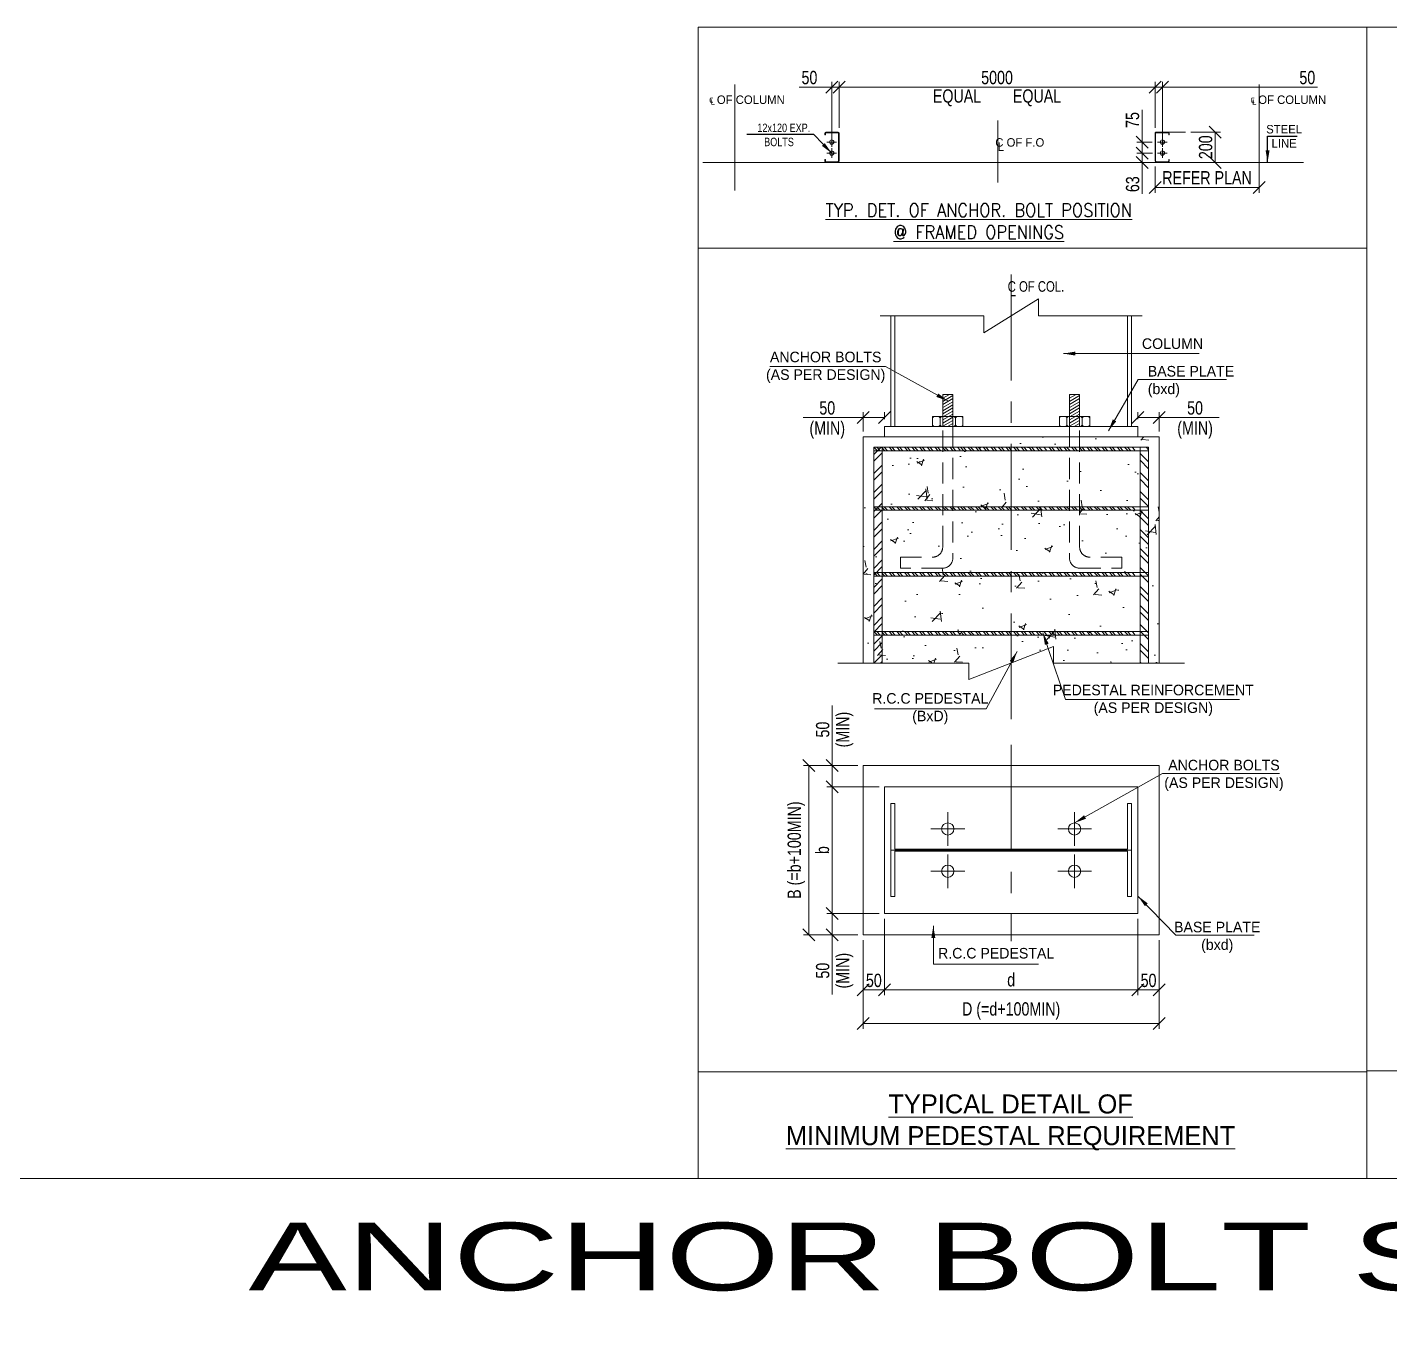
# Model space of a CAD drawing. Header units: feet. Extents: x -874657 to -867941, y -373275 to -356294.
# Drawn here: x -870119 to -869476, y -360282 to -359669 of the extents above; entities that cross this region are included whole.
import ezdxf
from ezdxf.enums import TextEntityAlignment as Align

# ---------------------------------------------------------------- set-up
doc = ezdxf.new("R2010")
doc.units = ezdxf.units.FT
doc.header["$LTSCALE"] = 1350
doc.header["$MEASUREMENT"] = 0
for name, pattern in [('CEN', [3.5, 2.5, -0.5, 0, -0.5]), ('CENTER', [2, 1.25, -0.25, 0.25, -0.25]), ('HIDDEN', [0.375, 0.25, -0.125])]:
    doc.linetypes.add(name, pattern=pattern)
doc.layers.get('0').update_dxf_attribs({"lineweight": 0})
doc.layers.get('Defpoints').update_dxf_attribs({"lineweight": 0})
for name, color, linetype, lineweight in [('5', 3, 'Continuous', 25), ('cen', 1, 'CENTER', 0), ('DIM', 2, 'Continuous', 0), ('hatch', 8, 'Continuous', 0), ('Layer2', 1, 'CEN', 0), ('OBJ', 3, 'Continuous', 0), ('Outline', 8, 'Continuous', 0), ('TXT', 3, 'Continuous', 0)]:
    doc.layers.add(name, color=color, linetype=linetype, lineweight=lineweight)
doc.styles.add('ROMANC', font='ROMANC.shx', dxfattribs={"width": 0.9})
doc.styles.add('RomanD', font='CENTAUR.TTF')
doc.styles.add('RomanS', font='')
doc.styles.add('RomanS.8', font='CENTAUR.TTF', dxfattribs={"width": 0.8})
doc.styles.get('RomanS').set_extended_font_data('AR CENA')
doc.dimstyles.new('Dim', dxfattribs={"dimscale": 85, "dimtxt": 2.5, "dimasz": 2.25, "dimexe": 1, "dimexo": 1, "dimgap": 0.5, "dimtad": 1, "dimdec": 0, "dimlfac": 0.05, "dimdsep": 46, "dimtxsty": 'RomanS.8', "dimblk": 'OBLIQUE', "dimcen": 2.5, "dimclrd": 253, "dimclre": 253, "dimclrt": 4, "dimadec": 0, "dimazin": 0, "dimtfac": 1, "dimtdec": 0, "dimtmove": 0, "dimatfit": 3, "dimfxl": 1, "dimtolj": 1, "dimlwd": -1, "dimlwe": -1, "dimarcsym": 0})

# ---------------------------------------------------------------- blocks, each defined once
blk = doc.blocks.new('_Oblique')
at = {"color": 0, "linetype": 'ByBlock', "lineweight": -2}
blk.add_line((-0.5, -0.5), (0.5, 0.5), dxfattribs=at)
blk = doc.blocks.new('*D48')
at = {"layer": 'Defpoints', "color": 0, "transparency": 16777216}
for p in [(166949, 40125), (167286, 40014), (166949, 39819)]:
    blk.add_point(p, dxfattribs=at)
at = {"layer": 'OBJ', "color": 253, "linetype": 'Continuous', "transparency": 16777216}
for p, q in [((166949, 39904), (166949, 40210)), ((167286, 40099), (167286, 40210)), ((166949, 40125), (165993, 40125)), ((167286, 40125), (166949, 40125))]:
    blk.add_line(p, q, dxfattribs=at)
at = {"layer": 'OBJ', "color": 253, "transparency": 16777216, "xscale": 191.25, "yscale": 191.25, "zscale": 191.25, "rotation": 180}
blk.add_blockref('_Oblique', (166949, 40125), dxfattribs=at)
at = {"layer": 'OBJ', "color": 253, "transparency": 16777216, "xscale": 191.25, "yscale": 191.25, "zscale": 191.25}
blk.add_blockref('_Oblique', (167286, 40125), dxfattribs=at)
at = {"layer": 'OBJ', "color": 4, "lineweight": 0, "transparency": 16777216, "char_height": 212.5, "attachment_point": 5, "style": 'RomanS.8'}
for s, insert in [('\\A1;50', (166375, 40276)), ('\\A1;(MIN)', (166375, 39925))]:
    blk.add_mtext(s, dxfattribs=dict(at, insert=insert))
blk = doc.blocks.new('*D49')
at = {"layer": 'Defpoints', "color": 0, "transparency": 16777216}
for p in [(171330, 40014), (171667, 40125), (171667, 39819)]:
    blk.add_point(p, dxfattribs=at)
at = {"layer": 'OBJ', "color": 253, "linetype": 'Continuous', "transparency": 16777216}
for p, q in [((171330, 40099), (171330, 40210)), ((171667, 39904), (171667, 40210)), ((171330, 40125), (171667, 40125)), ((171667, 40125), (172623, 40125))]:
    blk.add_line(p, q, dxfattribs=at)
at = {"layer": 'OBJ', "color": 253, "transparency": 16777216, "xscale": 191.25, "yscale": 191.25, "zscale": 191.25, "rotation": 180}
blk.add_blockref('_Oblique', (171330, 40125), dxfattribs=at)
at = {"layer": 'OBJ', "color": 253, "transparency": 16777216, "xscale": 191.25, "yscale": 191.25, "zscale": 191.25}
blk.add_blockref('_Oblique', (171667, 40125), dxfattribs=at)
at = {"layer": 'OBJ', "color": 4, "lineweight": 0, "transparency": 16777216, "char_height": 212.5, "attachment_point": 5, "style": 'RomanS.8'}
for s, insert in [('\\A1;50', (172241, 40276)), ('\\A1;(MIN)', (172241, 39925))]:
    blk.add_mtext(s, dxfattribs=dict(at, insert=insert))
blk = doc.blocks.new('*D50')
at = {"layer": 'Defpoints', "color": 0, "transparency": 16777216}
for p in [(166453, 34238), (167286, 34238), (167286, 32216)]:
    blk.add_point(p, dxfattribs=at)
at = {"layer": 'OBJ', "color": 253, "linetype": 'Continuous', "transparency": 16777216}
for p, q in [((167201, 34238), (166368, 34238)), ((166453, 32216), (166453, 34238)), ((167201, 32216), (166368, 32216))]:
    blk.add_line(p, q, dxfattribs=at)
at = {"layer": 'OBJ', "color": 253, "transparency": 16777216, "xscale": 191.25, "yscale": 191.25, "zscale": 191.25}
for p, rotation in [((166453, 34238), 90), ((166453, 32216), 270)]:
    blk.add_blockref('_Oblique', p, dxfattribs=dict(at, rotation=rotation))
at = {"layer": 'OBJ', "color": 4, "lineweight": 0, "transparency": 16777216, "insert": (166299, 33227), "char_height": 212.5, "attachment_point": 5, "rotation": 90, "style": 'RomanS.8'}
blk.add_mtext('\\A1;b', dxfattribs=at)
blk = doc.blocks.new('*D51')
at = {"layer": 'Defpoints', "color": 0, "transparency": 16777216}
for p in [(166453, 34575), (166949, 34575), (167286, 34238)]:
    blk.add_point(p, dxfattribs=at)
at = {"layer": 'OBJ', "color": 253, "linetype": 'Continuous', "transparency": 16777216}
for p, q in [((166453, 34575), (166453, 35531)), ((166864, 34575), (166368, 34575)), ((166453, 34238), (166453, 34575)), ((167201, 34238), (166368, 34238))]:
    blk.add_line(p, q, dxfattribs=at)
at = {"layer": 'OBJ', "color": 253, "transparency": 16777216, "xscale": 191.25, "yscale": 191.25, "zscale": 191.25}
for p, rotation in [((166453, 34575), 90), ((166453, 34238), 270)]:
    blk.add_blockref('_Oblique', p, dxfattribs=dict(at, rotation=rotation))
at = {"layer": 'OBJ', "color": 4, "lineweight": 0, "transparency": 16777216, "char_height": 212.5, "attachment_point": 5, "rotation": 90, "style": 'RomanS.8'}
for s, insert in [('\\A1;50', (166303, 35149)), ('\\A1;(MIN)', (166653, 35149))]:
    blk.add_mtext(s, dxfattribs=dict(at, insert=insert))
blk = doc.blocks.new('*D52')
at = {"layer": 'Defpoints', "color": 0, "transparency": 16777216}
for p in [(167286, 32216), (166453, 31879), (166949, 31879)]:
    blk.add_point(p, dxfattribs=at)
at = {"layer": 'OBJ', "color": 253, "linetype": 'Continuous', "transparency": 16777216}
for p, q in [((167201, 32216), (166368, 32216)), ((166453, 32216), (166453, 31879)), ((166864, 31879), (166368, 31879)), ((166453, 31879), (166453, 30923))]:
    blk.add_line(p, q, dxfattribs=at)
at = {"layer": 'OBJ', "color": 253, "transparency": 16777216, "xscale": 191.25, "yscale": 191.25, "zscale": 191.25}
for p, rotation in [((166453, 32216), 90), ((166453, 31879), 270)]:
    blk.add_blockref('_Oblique', p, dxfattribs=dict(at, rotation=rotation))
at = {"layer": 'OBJ', "color": 4, "lineweight": 0, "transparency": 16777216, "char_height": 212.5, "attachment_point": 5, "rotation": 90, "style": 'RomanS.8'}
for s, insert in [('\\A1;(MIN)', (166653, 31305)), ('\\A1;50', (166303, 31305))]:
    blk.add_mtext(s, dxfattribs=dict(at, insert=insert))
blk = doc.blocks.new('*D53')
at = {"layer": 'Defpoints', "color": 0, "transparency": 16777216}
for p in [(167286, 32216), (166949, 31879), (166949, 30999)]:
    blk.add_point(p, dxfattribs=at)
at = {"layer": 'OBJ', "color": 253, "linetype": 'Continuous', "transparency": 16777216}
for p, q in [((167286, 32131), (167286, 30914)), ((166949, 31794), (166949, 30914)), ((167286, 30999), (166949, 30999))]:
    blk.add_line(p, q, dxfattribs=at)
at = {"layer": 'OBJ', "color": 253, "transparency": 16777216, "xscale": 191.25, "yscale": 191.25, "zscale": 191.25, "rotation": 180}
blk.add_blockref('_Oblique', (166949, 30999), dxfattribs=at)
at = {"layer": 'OBJ', "color": 253, "transparency": 16777216, "xscale": 191.25, "yscale": 191.25, "zscale": 191.25}
blk.add_blockref('_Oblique', (167286, 30999), dxfattribs=at)
at = {"layer": 'OBJ', "color": 4, "lineweight": 0, "transparency": 16777216, "insert": (167118, 31149), "char_height": 212.5, "attachment_point": 5, "style": 'RomanS.8'}
blk.add_mtext('\\A1;50', dxfattribs=at)
blk = doc.blocks.new('*D54')
at = {"layer": 'Defpoints', "color": 0, "transparency": 16777216}
for p in [(167286, 32216), (171330, 32216), (171330, 30999)]:
    blk.add_point(p, dxfattribs=at)
at = {"layer": 'OBJ', "color": 253, "linetype": 'Continuous', "transparency": 16777216}
for p, q in [((167286, 32131), (167286, 30914)), ((171330, 32131), (171330, 30914)), ((167286, 30999), (171330, 30999))]:
    blk.add_line(p, q, dxfattribs=at)
at = {"layer": 'OBJ', "color": 253, "transparency": 16777216, "xscale": 191.25, "yscale": 191.25, "zscale": 191.25, "rotation": 180}
blk.add_blockref('_Oblique', (167286, 30999), dxfattribs=at)
at = {"layer": 'OBJ', "color": 253, "transparency": 16777216, "xscale": 191.25, "yscale": 191.25, "zscale": 191.25}
blk.add_blockref('_Oblique', (171330, 30999), dxfattribs=at)
at = {"layer": 'OBJ', "color": 4, "lineweight": 0, "transparency": 16777216, "insert": (169308, 31158), "char_height": 212.5, "attachment_point": 5, "style": 'RomanS.8'}
blk.add_mtext('\\A1;d', dxfattribs=at)
blk = doc.blocks.new('*D55')
at = {"layer": 'Defpoints', "color": 0, "transparency": 16777216}
for p in [(171330, 32216), (171667, 31879), (171667, 30999)]:
    blk.add_point(p, dxfattribs=at)
at = {"layer": 'OBJ', "color": 253, "linetype": 'Continuous', "transparency": 16777216}
for p, q in [((171330, 32131), (171330, 30914)), ((171667, 31794), (171667, 30914)), ((171330, 30999), (171667, 30999))]:
    blk.add_line(p, q, dxfattribs=at)
at = {"layer": 'OBJ', "color": 253, "transparency": 16777216, "xscale": 191.25, "yscale": 191.25, "zscale": 191.25, "rotation": 180}
blk.add_blockref('_Oblique', (171330, 30999), dxfattribs=at)
at = {"layer": 'OBJ', "color": 253, "transparency": 16777216, "xscale": 191.25, "yscale": 191.25, "zscale": 191.25}
blk.add_blockref('_Oblique', (171667, 30999), dxfattribs=at)
at = {"layer": 'OBJ', "color": 4, "lineweight": 0, "transparency": 16777216, "insert": (171499, 31149), "char_height": 212.5, "attachment_point": 5, "style": 'RomanS.8'}
blk.add_mtext('\\A1;50', dxfattribs=at)
blk = doc.blocks.new('*D56')
at = {"layer": 'Defpoints', "color": 0, "transparency": 16777216}
for p in [(166949, 34575), (166081, 31879), (166949, 31879)]:
    blk.add_point(p, dxfattribs=at)
at = {"layer": 'OBJ', "color": 253, "linetype": 'Continuous', "transparency": 16777216}
for p, q in [((166864, 34575), (165996, 34575)), ((166081, 34575), (166081, 31879)), ((166864, 31879), (165996, 31879))]:
    blk.add_line(p, q, dxfattribs=at)
at = {"layer": 'OBJ', "color": 253, "transparency": 16777216, "xscale": 191.25, "yscale": 191.25, "zscale": 191.25}
for p, rotation in [((166081, 34575), 90), ((166081, 31879), 270)]:
    blk.add_blockref('_Oblique', p, dxfattribs=dict(at, rotation=rotation))
at = {"layer": 'OBJ', "color": 4, "lineweight": 0, "transparency": 16777216, "insert": (165880, 33227), "char_height": 212.5, "attachment_point": 5, "rotation": 90, "style": 'RomanS.8'}
blk.add_mtext('\\A1;B (=b+100MIN)', dxfattribs=at)
blk = doc.blocks.new('*D57')
at = {"layer": 'Defpoints', "color": 0, "transparency": 16777216}
for p in [(166949, 31879), (171667, 31879), (171667, 30462)]:
    blk.add_point(p, dxfattribs=at)
at = {"layer": 'OBJ', "color": 253, "linetype": 'Continuous', "transparency": 16777216}
for p, q in [((166949, 31794), (166949, 30377)), ((171667, 31794), (171667, 30377)), ((166949, 30462), (171667, 30462))]:
    blk.add_line(p, q, dxfattribs=at)
at = {"layer": 'OBJ', "color": 253, "transparency": 16777216, "xscale": 191.25, "yscale": 191.25, "zscale": 191.25, "rotation": 180}
blk.add_blockref('_Oblique', (166949, 30462), dxfattribs=at)
at = {"layer": 'OBJ', "color": 253, "transparency": 16777216, "xscale": 191.25, "yscale": 191.25, "zscale": 191.25}
blk.add_blockref('_Oblique', (171667, 30462), dxfattribs=at)
at = {"layer": 'OBJ', "color": 4, "lineweight": 0, "transparency": 16777216, "insert": (169308, 30663), "char_height": 212.5, "attachment_point": 5, "style": 'RomanS.8'}
blk.add_mtext('\\A1;D (=d+100MIN)', dxfattribs=at)
blk = doc.blocks.new('*D58')
at = {"color": 253, "linetype": 'Continuous', "ltscale": 0.025, "transparency": 16777216}
for p, q in [((166563, 44741), (166563, 45478)), ((171602, 44741), (171602, 45478)), ((166563, 45393), (171602, 45393))]:
    blk.add_line(p, q, dxfattribs=at)
at = {"layer": 'Defpoints', "color": 0, "linetype": 'ByBlock', "ltscale": 0.025, "transparency": 16777216}
for p in [(171602, 45393), (166563, 44656), (171602, 44656)]:
    blk.add_point(p, dxfattribs=at)
at = {"color": 253, "linetype": 'ByBlock', "ltscale": 0.025, "transparency": 16777216, "xscale": 191.25, "yscale": 191.25, "zscale": 191.25, "rotation": 180}
blk.add_blockref('_Oblique', (166563, 45393), dxfattribs=at)
at = {"color": 253, "linetype": 'ByBlock', "ltscale": 0.025, "transparency": 16777216, "xscale": 191.25, "yscale": 191.25, "zscale": 191.25}
blk.add_blockref('_Oblique', (171602, 45393), dxfattribs=at)
at = {"color": 4, "linetype": 'ByBlock', "lineweight": 0, "ltscale": 0.025, "transparency": 16777216, "char_height": 212.5, "attachment_point": 5, "style": 'RomanS.8'}
for s, insert in [('\\A1;5000', (169083, 45544)), ('\\A1;EQUAL        EQUAL', (169083, 45222))]:
    blk.add_mtext(s, dxfattribs=dict(at, insert=insert))
blk = doc.blocks.new('*D59')
at = {"color": 253, "linetype": 'Continuous', "ltscale": 0.025, "transparency": 16777216}
for p, q in [((166446, 44601), (166446, 45478)), ((166563, 44741), (166563, 45478)), ((166446, 45393), (165928, 45393)), ((166563, 45393), (166446, 45393))]:
    blk.add_line(p, q, dxfattribs=at)
at = {"layer": 'Defpoints', "color": 0, "linetype": 'ByBlock', "ltscale": 0.025, "transparency": 16777216}
for p in [(166446, 45393), (166563, 44656), (166446, 44516)]:
    blk.add_point(p, dxfattribs=at)
at = {"color": 253, "linetype": 'ByBlock', "ltscale": 0.025, "transparency": 16777216, "xscale": 191.25, "yscale": 191.25, "zscale": 191.25, "rotation": 180}
blk.add_blockref('_Oblique', (166446, 45393), dxfattribs=at)
at = {"color": 253, "linetype": 'ByBlock', "ltscale": 0.025, "transparency": 16777216, "xscale": 191.25, "yscale": 191.25, "zscale": 191.25}
blk.add_blockref('_Oblique', (166563, 45393), dxfattribs=at)
at = {"color": 4, "linetype": 'ByBlock', "lineweight": 0, "ltscale": 0.025, "transparency": 16777216, "insert": (166091, 45544), "char_height": 212.5, "attachment_point": 5, "style": 'RomanS.8'}
blk.add_mtext('\\A1;50', dxfattribs=at)
blk = doc.blocks.new('*D60')
at = {"color": 253, "linetype": 'Continuous', "ltscale": 0.025, "transparency": 16777216}
for p, q in [((171557, 44341), (171311, 44341)), ((171396, 44341), (171396, 44193)), ((171491, 44193), (171311, 44193)), ((171396, 44193), (171396, 43689))]:
    blk.add_line(p, q, dxfattribs=at)
at = {"layer": 'Defpoints', "color": 0, "linetype": 'ByBlock', "ltscale": 0.025, "transparency": 16777216}
for p in [(171642, 44341), (171396, 44193), (171576, 44193)]:
    blk.add_point(p, dxfattribs=at)
at = {"color": 253, "linetype": 'ByBlock', "ltscale": 0.025, "transparency": 16777216, "xscale": 191.25, "yscale": 191.25, "zscale": 191.25}
for p, rotation in [((171396, 44341), 90), ((171396, 44193), 270)]:
    blk.add_blockref('_Oblique', p, dxfattribs=dict(at, rotation=rotation))
at = {"color": 4, "linetype": 'ByBlock', "lineweight": 0, "ltscale": 0.025, "transparency": 16777216, "insert": (171246, 43845), "char_height": 212.5, "attachment_point": 5, "rotation": 90, "style": 'RomanS.8'}
blk.add_mtext('\\A1;63', dxfattribs=at)
blk = doc.blocks.new('*D61')
at = {"color": 253, "linetype": 'Continuous', "ltscale": 0.025, "transparency": 16777216}
for p, q in [((171602, 44127), (171602, 43709)), ((173262, 44108), (173262, 43709)), ((173262, 43794), (171602, 43794))]:
    blk.add_line(p, q, dxfattribs=at)
at = {"layer": 'Defpoints', "color": 0, "linetype": 'ByBlock', "ltscale": 0.025, "transparency": 16777216}
for p in [(171602, 44212), (173262, 44193), (171602, 43794)]:
    blk.add_point(p, dxfattribs=at)
at = {"color": 253, "linetype": 'ByBlock', "ltscale": 0.025, "transparency": 16777216, "xscale": 191.25, "yscale": 191.25, "zscale": 191.25, "rotation": 180}
blk.add_blockref('_Oblique', (171602, 43794), dxfattribs=at)
at = {"color": 253, "linetype": 'ByBlock', "ltscale": 0.025, "transparency": 16777216, "xscale": 191.25, "yscale": 191.25, "zscale": 191.25}
blk.add_blockref('_Oblique', (173262, 43794), dxfattribs=at)
at = {"color": 4, "linetype": 'ByBlock', "lineweight": 0, "ltscale": 0.025, "transparency": 16777216, "insert": (172432, 43948), "char_height": 212.5, "attachment_point": 5, "style": 'RomanS.8'}
blk.add_mtext('\\A1;REFER PLAN', dxfattribs=at)
blk = doc.blocks.new('*D62')
at = {"color": 253, "linetype": 'Continuous', "ltscale": 0.025, "transparency": 16777216}
for p, q in [((171602, 44741), (171602, 45478)), ((171719, 44601), (171719, 45478)), ((171602, 45393), (171719, 45393)), ((171719, 45393), (174195, 45393))]:
    blk.add_line(p, q, dxfattribs=at)
at = {"layer": 'Defpoints', "color": 0, "linetype": 'ByBlock', "ltscale": 0.025, "transparency": 16777216}
for p in [(171719, 45393), (171602, 44656), (171719, 44516)]:
    blk.add_point(p, dxfattribs=at)
at = {"color": 253, "linetype": 'ByBlock', "ltscale": 0.025, "transparency": 16777216, "xscale": 191.25, "yscale": 191.25, "zscale": 191.25, "rotation": 180}
blk.add_blockref('_Oblique', (171602, 45393), dxfattribs=at)
at = {"color": 253, "linetype": 'ByBlock', "ltscale": 0.025, "transparency": 16777216, "xscale": 191.25, "yscale": 191.25, "zscale": 191.25}
blk.add_blockref('_Oblique', (171719, 45393), dxfattribs=at)
at = {"color": 4, "linetype": 'ByBlock', "lineweight": 0, "ltscale": 0.025, "transparency": 16777216, "insert": (174031, 45544), "char_height": 212.5, "attachment_point": 5, "style": 'RomanS.8'}
blk.add_mtext('\\A1;50', dxfattribs=at)
blk = doc.blocks.new('*D63')
at = {"color": 253, "linetype": 'Continuous', "ltscale": 0.025, "transparency": 16777216}
for p, q in [((172174, 44675), (172648, 44675)), ((172563, 44675), (172563, 44193)), ((172970, 44193), (172478, 44193))]:
    blk.add_line(p, q, dxfattribs=at)
at = {"layer": 'Defpoints', "color": 0, "linetype": 'ByBlock', "ltscale": 0.025, "transparency": 16777216}
for p in [(172089, 44675), (172563, 44193), (173055, 44193)]:
    blk.add_point(p, dxfattribs=at)
at = {"color": 253, "linetype": 'ByBlock', "ltscale": 0.025, "transparency": 16777216, "xscale": 191.25, "yscale": 191.25, "zscale": 191.25}
for p, rotation in [((172563, 44675), 90), ((172563, 44193), 270)]:
    blk.add_blockref('_Oblique', p, dxfattribs=dict(at, rotation=rotation))
at = {"color": 4, "linetype": 'ByBlock', "lineweight": 0, "ltscale": 0.025, "transparency": 16777216, "insert": (172410, 44434), "char_height": 212.5, "attachment_point": 5, "rotation": 90, "style": 'RomanS.8'}
blk.add_mtext('\\A1;200', dxfattribs=at)
blk = doc.blocks.new('*D64')
at = {"color": 253, "linetype": 'Continuous', "ltscale": 0.025, "transparency": 16777216}
for p, q in [((171396, 44516), (171396, 45030)), ((171557, 44516), (171311, 44516)), ((171560, 44341), (171311, 44341)), ((171396, 44341), (171396, 44516))]:
    blk.add_line(p, q, dxfattribs=at)
at = {"layer": 'Defpoints', "color": 0, "linetype": 'ByBlock', "ltscale": 0.025, "transparency": 16777216}
for p in [(171396, 44516), (171642, 44516), (171645, 44341)]:
    blk.add_point(p, dxfattribs=at)
at = {"color": 253, "linetype": 'ByBlock', "ltscale": 0.025, "transparency": 16777216, "xscale": 191.25, "yscale": 191.25, "zscale": 191.25}
for p, rotation in [((171396, 44516), 90), ((171396, 44341), 270)]:
    blk.add_blockref('_Oblique', p, dxfattribs=dict(at, rotation=rotation))
at = {"color": 4, "linetype": 'ByBlock', "lineweight": 0, "ltscale": 0.025, "transparency": 16777216, "insert": (171244, 44868), "char_height": 212.5, "attachment_point": 5, "rotation": 90, "style": 'RomanS.8'}
blk.add_mtext('\\A1;75', dxfattribs=at)
blk = doc.blocks.new('A$Cb54ddd13')
at = {"layer": 'OBJ', "lineweight": 0}
h = blk.add_hatch(dxfattribs=at)
h.set_pattern_fill('ANSI31', color=1, scale=13.480277, angle=-15, style=0)
h.set_pattern_definition([(30, (-11105735.98, -1196489.86), (-21.39993976, 37.06578294), [])])
h.paths.add_polyline_path([(168378.1, 40493.1), (168216.3, 40493.1), (168216.3, 39980.8), (168378.1, 39980.8)])
h = blk.add_hatch(dxfattribs=at)
h.set_pattern_fill('ANSI31', color=1, scale=13.480277, angle=-15, style=0)
h.set_pattern_definition([(30, (-11103713.937, -1196489.86), (-21.39993976, 37.06578294), [])])
h.paths.add_polyline_path([(170400.1, 40493.1), (170238.3, 40493.1), (170238.3, 39980.8), (170400.1, 39980.8)])
h = blk.add_hatch(dxfattribs=at)
h.set_pattern_fill('AR-CONC', color=1, scale=6.740139, style=0)
h.set_pattern_definition([(50, (-11105736, -1196489.9), (1227.9499, -107.43164), [128.39964, -1412.39602]), (355, (-11105736, -1196489.9), (-237.54153, 1287.74824), [102.71971, -1129.91682]), (100.451, (-11105633.6, -1196498.8), (990.41281, 1180.31073), [109.12284, -1200.35127]), (46.1842, (-11105736, -1196147.5), (1827.11028, -283.37111), [192.59946, -2118.59404]), (96.6356, (-11105583.7, -1196171), (1600.13742, 1667.68252), [163.68426, -1800.5269]), (351.184, (-11105736, -1196147.5), (1600.13993, 1667.67956), [154.07957, -1694.87523]), (21, (-11105564.8, -1196233.1), (1021.90529, -689.28376), [128.39964, -1412.39602]), (326, (-11105564.8, -1196233), (416.55423, 1241.4524), [102.71971, -1129.91682]), (71.4514, (-11105479.6, -1196290.5), (1438.45671, 552.17141), [109.12284, -1200.35127]), (37.5, (-11105736, -1196489.86), (20.817614, 569.912673), [0, -1116.220858, 0, -1147.03677, 0, -1134.196807]), (7.5, (-11105736, -1196489.86), (450.37378, 675.23095), [0, -653.98216, 0, -1090.54093, 0, -432.278783]), (327.5, (-11106117.75, -1196489.86), (913.899392, -38.612528), [0, -427.998795, 0, -1335.35624, 0, -1771.91501]), (317.5, (-11106288.95, -1196489.86), (998.4112, 171.37807), [0, -556.398434, 0, -886.813504, 0, -1258.31646])])
h.paths.add_polyline_path([(170238.3, 37884.6), (170238.3, 39819), (169389.1, 39819), (169389.1, 37803.7, -0.4142136), (169308.2, 37722.9, -0.4142136), (169227.3, 37803.7), (169227.3, 39819), (168378.1, 39819), (168378.1, 37884.6, -0.4142136), (168216.3, 37722.9), (167542.3, 37722.9), (167542.3, 37898.1), (168054.5, 37898.1, 0.4142136), (168216.3, 38059.9), (168216.3, 39819), (166949.1, 39819), (166949.1, 36206.4), (168634.2, 36206.4), (168634.2, 35936.8), (169982.2, 36476), (169982.2, 36206.4), (171667.2, 36206.4), (171667.2, 39819), (170400.1, 39819), (170400.1, 38059.9, 0.4142136), (170561.9, 37898.1), (171074.1, 37898.1), (171074.1, 37722.9), (170400.1, 37722.9, -0.4142136)])
h = blk.add_hatch(dxfattribs=at)
h.set_pattern_fill('STEEL', color=1, scale=67.401385, style=0)
h.set_pattern_definition([(45, (-11105735.98, -1196650.68), (-151.320425, 151.320425), []), (45, (-11105735.98, -1196543.68), (-151.320425, 151.320425), [])])
h.paths.add_polyline_path([(167252.4, 39650.5), (167117.6, 39650.5), (167117.6, 36206.4), (167252.4, 36206.4)])
h = blk.add_hatch(dxfattribs=at)
h.set_pattern_fill('STEEL', color=1, scale=26.960554, angle=90, style=0)
h.set_pattern_definition([(135, (661638.13, -4469545.55), (-60.52817, -60.52817), []), (135, (661595.33, -4469545.55), (-60.52817, -60.52817), [])])
h.paths.add_polyline_path([(167117.6, 39649.8), (167117.6, 39595.9), (168495.3, 39595.9), (168495.3, 39649.8)])
h = blk.add_hatch(dxfattribs=at)
h.set_pattern_fill('STEEL', color=1, scale=26.960554, angle=90, style=0)
h.set_pattern_definition([(135, (663015.686, -4469545.55), (-60.52817, -60.52817), []), (135, (662972.886, -4469545.55), (-60.52817, -60.52817), [])])
h.paths.add_polyline_path([(168495.2, 39649.8), (168495.2, 39595.9), (169872.8, 39595.9), (169872.8, 39649.8)])
h = blk.add_hatch(dxfattribs=at)
h.set_pattern_fill('STEEL', color=1, scale=26.960554, angle=90, style=0)
h.set_pattern_definition([(135, (664425.29, -4469545.55), (-60.52817, -60.52817), []), (135, (664382.49, -4469545.55), (-60.52817, -60.52817), [])])
h.paths.add_polyline_path([(169904.8, 39649.8), (169904.8, 39595.9), (171282.4, 39595.9), (171282.4, 39649.8)])
h = blk.add_hatch(dxfattribs=at)
h.set_pattern_fill('STEEL', color=1, scale=67.401385, style=0)
h.set_pattern_definition([(135, (11444352.36, -1196650.68), (151.320425, 151.320425), []), (135, (11444352.36, -1196543.68), (151.320425, 151.320425), [])])
h.paths.add_polyline_path([(171363.9, 39650.5), (171498.7, 39650.5), (171498.7, 36206.4), (171363.9, 36206.4)])
h = blk.add_hatch(dxfattribs=at)
h.set_pattern_fill('STEEL', color=1, scale=26.960554, angle=90, style=0)
h.set_pattern_definition([(135, (661638.13, -4470496.56), (-60.52817, -60.52817), []), (135, (661595.33, -4470496.56), (-60.52817, -60.52817), [])])
h.paths.add_polyline_path([(167117.6, 38698.8), (167117.6, 38644.9), (168495.3, 38644.9), (168495.3, 38698.8)])
h = blk.add_hatch(dxfattribs=at)
h.set_pattern_fill('STEEL', color=1, scale=26.960554, angle=90, style=0)
h.set_pattern_definition([(135, (663015.686, -4470496.56), (-60.52817, -60.52817), []), (135, (662972.886, -4470496.56), (-60.52817, -60.52817), [])])
h.paths.add_polyline_path([(168495.2, 38698.8), (168495.2, 38644.9), (169872.8, 38644.9), (169872.8, 38698.8)])
h = blk.add_hatch(dxfattribs=at)
h.set_pattern_fill('STEEL', color=1, scale=26.960554, angle=90, style=0)
h.set_pattern_definition([(135, (664425.29, -4470496.56), (-60.52817, -60.52817), []), (135, (664382.49, -4470496.56), (-60.52817, -60.52817), [])])
h.paths.add_polyline_path([(169904.8, 38698.8), (169904.8, 38644.9), (171282.4, 38644.9), (171282.4, 38698.8)])
h = blk.add_hatch(dxfattribs=at)
h.set_pattern_fill('STEEL', color=1, scale=26.960554, angle=90, style=0)
h.set_pattern_definition([(135, (661638.13, -4471543.63), (-60.52817, -60.52817), []), (135, (661595.33, -4471543.63), (-60.52817, -60.52817), [])])
h.paths.add_polyline_path([(167117.6, 37651.7), (167117.6, 37597.8), (168495.3, 37597.8), (168495.3, 37651.7)])
h = blk.add_hatch(dxfattribs=at)
h.set_pattern_fill('STEEL', color=1, scale=26.960554, angle=90, style=0)
h.set_pattern_definition([(135, (663015.686, -4471543.63), (-60.52817, -60.52817), []), (135, (662972.886, -4471543.63), (-60.52817, -60.52817), [])])
h.paths.add_polyline_path([(168495.2, 37651.7), (168495.2, 37597.8), (169872.8, 37597.8), (169872.8, 37651.7)])
h = blk.add_hatch(dxfattribs=at)
h.set_pattern_fill('STEEL', color=1, scale=26.960554, angle=90, style=0)
h.set_pattern_definition([(135, (664425.29, -4471543.63), (-60.52817, -60.52817), []), (135, (664382.49, -4471543.63), (-60.52817, -60.52817), [])])
h.paths.add_polyline_path([(169904.8, 37651.7), (169904.8, 37597.8), (171282.4, 37597.8), (171282.4, 37651.7)])
h = blk.add_hatch(dxfattribs=at)
h.set_pattern_fill('STEEL', color=1, scale=26.960554, angle=90, style=0)
h.set_pattern_definition([(135, (661638.13, -4472485.03), (-60.52817, -60.52817), []), (135, (661595.33, -4472485.03), (-60.52817, -60.52817), [])])
h.paths.add_polyline_path([(167117.6, 36710.3), (167117.6, 36656.4), (168495.3, 36656.4), (168495.3, 36710.3)])
h = blk.add_hatch(dxfattribs=at)
h.set_pattern_fill('STEEL', color=1, scale=26.960554, angle=90, style=0)
h.set_pattern_definition([(135, (663015.686, -4472485.03), (-60.52817, -60.52817), []), (135, (662972.886, -4472485.03), (-60.52817, -60.52817), [])])
h.paths.add_polyline_path([(168495.2, 36710.3), (168495.2, 36656.4), (169872.8, 36656.4), (169872.8, 36710.3)])
h = blk.add_hatch(dxfattribs=at)
h.set_pattern_fill('STEEL', color=1, scale=26.960554, angle=90, style=0)
h.set_pattern_definition([(135, (664425.29, -4472485.03), (-60.52817, -60.52817), []), (135, (664382.49, -4472485.03), (-60.52817, -60.52817), [])])
h.paths.add_polyline_path([(169904.8, 36710.3), (169904.8, 36656.4), (171282.4, 36656.4), (171282.4, 36710.3)])
at = {"color": 4, "lineweight": 0}
for p, q in [((166335.9, 44657), (166335.9, 44629.7)), ((166335.9, 44629.7), (166345.2, 44629.7)), ((166345.2, 44657), (166345.2, 44629.7)), ((166353.7, 44674.8), (166543.9, 44674.8)), ((166543.9, 44665.4), (166353.7, 44665.4)), ((166553.3, 44212.1), (166553.3, 44656.1)), ((166562.6, 44656.1), (166562.6, 44212.1)), ((171602.5, 44656.1), (171602.5, 44212.1)), ((171611.8, 44212.1), (171611.8, 44656.1)), ((171811.5, 44674.8), (171621.2, 44674.8)), ((171621.2, 44665.4), (171811.5, 44665.4)), ((171819.9, 44657), (171819.9, 44629.7)), ((171829.2, 44629.7), (171819.9, 44629.7)), ((171829.2, 44657), (171829.2, 44629.7)), ((166335.9, 44211.1), (166335.9, 44238.4)), ((166335.9, 44238.4), (166345.2, 44238.4)), ((166345.2, 44211.1), (166345.2, 44238.4)), ((166543.9, 44202.7), (166353.7, 44202.7)), ((166353.7, 44193.4), (166543.9, 44193.4)), ((171621.2, 44202.7), (171811.5, 44202.7)), ((171811.5, 44193.4), (171621.2, 44193.4)), ((171819.9, 44211.1), (171819.9, 44238.4)), ((171829.2, 44238.4), (171819.9, 44238.4)), ((171829.2, 44211.1), (171829.2, 44238.4))]:
    blk.add_line(p, q, dxfattribs=at)
at = {"color": 3, "lineweight": 0}
for p, q in [((166445.8, 44593.1), (166445.8, 44438.7)), ((171719.3, 44593.1), (171719.3, 44438.7)), ((166368.6, 44515.9), (166523, 44515.9)), ((166368.6, 44340.6), (166523, 44340.6)), ((166445.8, 44417.8), (166445.8, 44263.4)), ((171796.5, 44515.9), (171642.1, 44515.9)), ((171796.5, 44340.6), (171642.1, 44340.6)), ((171719.3, 44417.8), (171719.3, 44263.4)), ((174981.6, 27992.4), (193501.2, 27992.4))]:
    blk.add_line(p, q, dxfattribs=at)
at = {"lineweight": 0}
for points in [[(164316, 46347.1), (174981.6, 46347.1), (174981.6, 27992.4), (164316, 27992.4)], [(174981.6, 46347.1), (193501.2, 46347.1), (193501.2, 27992.4), (174981.6, 27992.4)], [(164316, 27992.4), (174981.6, 27992.4), (174981.6, 29692.6), (164316, 29692.6)], [(174981.6, 27992.4), (193501.2, 27992.4), (193501.2, 29706.5), (174981.6, 29706.5)]]:
    blk.add_lwpolyline(points, close=True, dxfattribs=at)
blk.add_lwpolyline([(148248.4, 1351.5), (148248.4, 27992.4), (193501.2, 27992.4), (193501.2, 1351.5)], dxfattribs=at)
at = {"color": 3, "lineweight": 0}
for centre in [(166445.8, 44515.9), (171719.3, 44515.9), (166445.8, 44340.6), (171719.3, 44340.6)]:
    blk.add_circle(centre, 35, dxfattribs=at)
at = {"color": 4, "lineweight": 0}
for centre, radius, start, end in [((166353.7, 44657), 17.8, 90, 180), ((166353.7, 44657), 8.41, 90, 180), ((171811.5, 44657), 17.8, 0, 90), ((171811.5, 44657), 8.41, 0, 90), ((166353.7, 44211.1), 17.8, 180, 270), ((166353.7, 44211.1), 8.41, 180, 270), ((171811.5, 44211.1), 17.8, 270, 0), ((171811.5, 44211.1), 8.41, 270, 0)]:
    blk.add_arc(centre, radius, start, end, dxfattribs=at)
at = {"color": 4, "lineweight": 0, "extrusion": (0, 0, -1)}
for centre, major_axis, start_param, end_param in [((166543.9, 44656.1), (13.2, 13.2), -0.7853982, 0.7853982), ((166543.9, 44656.1), (6.61, 6.61), -0.7853982, 0.7853982), ((171621.2, 44212.1), (13.2, 13.2), 2.3561945, 3.9269908), ((171621.2, 44212.1), (6.61, 6.61), 2.3561945, 3.9269908)]:
    blk.add_ellipse(centre, major_axis=major_axis, ratio=1, start_param=start_param, end_param=end_param, dxfattribs=at)
at = {"color": 4, "lineweight": 0}
for centre, major_axis, start_param, end_param in [((171621.2, 44656.1), (-13.2, 13.2), -0.7853982, 0.7853982), ((171621.2, 44656.1), (-6.61, 6.61), -0.7853982, 0.7853982), ((166543.9, 44212.1), (-13.2, 13.2), 2.3561945, 3.9269908), ((166543.9, 44212.1), (-6.61, 6.61), 2.3561945, 3.9269908)]:
    blk.add_ellipse(centre, major_axis=major_axis, ratio=1, start_param=start_param, end_param=end_param, dxfattribs=at)
at = {"layer": '5', "lineweight": 0}
blk.add_line((164392.6, 44193.4), (173971.9, 44193.4), dxfattribs=at)
at = {"layer": 'cen', "lineweight": 0}
for p, q in [((164903.3, 43745.4), (164903.3, 45435.1)), ((173261.9, 43745.4), (173261.9, 45435.1)), ((169093.6, 43874.3), (169093.6, 44862.2)), ((169308.2, 42402.5), (169308.2, 35104.1)), ((169308.2, 34904.5), (169308.2, 31773.7)), ((168297.2, 33833.6), (168297.2, 33294.4)), ((170319.2, 33833.6), (170319.2, 33294.4)), ((168566.8, 33564), (168027.6, 33564)), ((170588.8, 33564), (170049.6, 33564)), ((168297.2, 33159.6), (168297.2, 32620.4)), ((170319.2, 33159.6), (170319.2, 32620.4)), ((168566.8, 32890), (168027.6, 32890)), ((170588.8, 32890), (170049.6, 32890))]:
    blk.add_line(p, q, dxfattribs=at)
at = {"layer": 'cen', "lineweight": 0, "ltscale": 8}
blk.add_line((171811.5, 44674.8), (172089, 44674.8), dxfattribs=at)
at = {"layer": 'DIM', "color": 2, "lineweight": 0}
blk.add_line((171806.1, 44193.4), (172634.1, 44193.4), dxfattribs=at)
at = {"layer": 'hatch', "lineweight": 0}
for p, q in [((174860.7, 42824.5), (164316, 42824.5)), ((174981.6, 42824.5), (164316, 42824.5)), ((174981.6, 27992.4), (164316, 27992.4))]:
    blk.add_line(p, q, dxfattribs=at)
at = {"layer": 'Layer2', "linetype": 'ByBlock', "lineweight": 0}
for p, q in [((166520.6, 44515.9), (166392.3, 44515.9)), ((166520.6, 44340.6), (166392.3, 44340.6)), ((166520.6, 44340.6), (166392.3, 44340.6)), ((171644.6, 44515.9), (171772.8, 44515.9)), ((171644.6, 44340.6), (171772.8, 44340.6)), ((171644.6, 44340.6), (171772.8, 44340.6))]:
    blk.add_line(p, q, dxfattribs=at)
at = {"layer": 'OBJ', "lineweight": 0}
for p, q in [((167387.3, 39980.8), (167387.3, 41746.1)), ((171229.1, 39980.8), (171229.1, 41746.1))]:
    blk.add_line(p, q, dxfattribs=at)
at = {"layer": 'OBJ', "color": 1, "lineweight": 0}
for p, q in [((167454.7, 39980.8), (167454.7, 41746.1)), ((171161.7, 39980.8), (171161.7, 41746.1)), ((168175.8, 40142.6), (168175.8, 39980.8)), ((168418.5, 40142.6), (168418.5, 39980.8)), ((170197.9, 40142.6), (170197.9, 39980.8)), ((170440.5, 40142.6), (170440.5, 39980.8)), ((171667.2, 39819), (166949.1, 39819)), ((166949.1, 39819), (166949.1, 36206.4)), ((171667.2, 36206.4), (171667.2, 39819)), ((167252.4, 39650.5), (167117.6, 39650.5)), ((167117.6, 39649.8), (167117.6, 39595.9)), ((171363.9, 39650.5), (171498.7, 39650.5))]:
    blk.add_line(p, q, dxfattribs=at)
at = {"layer": 'OBJ', "color": 6, "linetype": 'Continuous', "lineweight": 0}
for p, q in [((167117.6, 39650.5), (167117.6, 36206.4)), ((167117.6, 39649.8), (171498.7, 39649.8)), ((167117.6, 39595.9), (171498.7, 39595.9)), ((167252.4, 39650.5), (167252.4, 36206.4)), ((171363.9, 39650.5), (171363.9, 36206.4)), ((171498.7, 39650.5), (171498.7, 36206.4)), ((167117.6, 38698.8), (171498.7, 38698.8)), ((167117.6, 38644.9), (171498.7, 38644.9)), ((167117.6, 37651.7), (171498.7, 37651.7)), ((167117.6, 37597.8), (171498.7, 37597.8)), ((167117.6, 36710.3), (171498.7, 36710.3)), ((167117.6, 36656.4), (171498.7, 36656.4))]:
    blk.add_line(p, q, dxfattribs=at)
at = {"layer": 'OBJ', "color": 1, "lineweight": 0}
for points in [[(167218.7, 41746.1), (168870.1, 41746.1), (168870.1, 41476.5), (169746.3, 42015.7), (169746.3, 41746.1), (171397.6, 41746.1)], [(166544.7, 36206.4), (168634.2, 36206.4), (168634.2, 35949.5), (169982.2, 36476), (169982.2, 36206.4), (172071.6, 36206.4)]]:
    blk.add_lwpolyline(points, dxfattribs=at)
at = {"layer": 'OBJ', "color": 6, "linetype": 'HIDDEN', "lineweight": 0}
for points in [[(168378.1, 40493.1), (168378.1, 37884.6, -0.4142136), (168216.3, 37722.9), (167542.3, 37722.9), (167542.3, 37898.1), (168054.5, 37898.1, 0.4142136), (168216.3, 38059.9), (168216.3, 40493.1)], [(170238.3, 40493.1), (170238.3, 37884.6, 0.4142136), (170400.1, 37722.9), (171074.1, 37722.9), (171074.1, 37898.1), (170561.9, 37898.1, -0.4142136), (170400.1, 38059.9), (170400.1, 40493.1)]]:
    blk.add_lwpolyline(points, format="xyb", close=True, dxfattribs=at)
at = {"layer": 'OBJ', "lineweight": 0}
for points in [[(168216.3, 39980.8), (168378.1, 39980.8), (168378.1, 40493.1), (168216.3, 40493.1)], [(170238.3, 39980.8), (170400.1, 39980.8), (170400.1, 40493.1), (170238.3, 40493.1)], [(167286.1, 39819), (171330.2, 39819), (171330.2, 39980.8), (167286.1, 39980.8)], [(171330.2, 34238), (167286.1, 34238), (167286.1, 32215.9), (171330.2, 32215.9)]]:
    blk.add_lwpolyline(points, close=True, dxfattribs=at)
at = {"layer": 'OBJ', "color": 1, "lineweight": 0}
for points in [[(168054.5, 39980.8), (168539.8, 39980.8), (168539.8, 40142.6), (168054.5, 40142.6)], [(170076.6, 39980.8), (170561.9, 39980.8), (170561.9, 40142.6), (170076.6, 40142.6)], [(171667.2, 34575), (166949.1, 34575), (166949.1, 31878.9), (171667.2, 31878.9)]]:
    blk.add_lwpolyline(points, close=True, dxfattribs=at)
for points in [[(168088.2, 39980.8), (168506.1, 39980.8, 0.4142136), (168539.8, 40014.5), (168539.8, 40108.9, 0.4142136), (168506.1, 40142.6), (168088.2, 40142.6, 0.4142136), (168054.5, 40108.9), (168054.5, 40014.5, 0.4142136)], [(168142.1, 39980.8), (168088.2, 39980.8, -0.4142136), (168054.5, 40014.5), (168054.5, 40108.9, -0.4142136), (168088.2, 40142.6), (168142.1, 40142.6, -0.4142136), (168175.8, 40108.9), (168175.8, 40014.5, -0.4142136)], [(168209.5, 39980.8), (168384.8, 39980.8, 0.4142136), (168418.5, 40014.5), (168418.5, 40108.9, 0.4142136), (168384.8, 40142.6), (168209.5, 40142.6, 0.4142136), (168175.8, 40108.9), (168175.8, 40014.5, 0.4142136)], [(168452.2, 39980.8), (168506.1, 39980.8, 0.4142136), (168539.8, 40014.5), (168539.8, 40108.9, 0.4142136), (168506.1, 40142.6), (168452.2, 40142.6, 0.4142136), (168418.5, 40108.9), (168418.5, 40014.5, 0.4142136)], [(170110.3, 39980.8), (170528.2, 39980.8, 0.4142136), (170561.9, 40014.5), (170561.9, 40108.9, 0.4142136), (170528.2, 40142.6), (170110.3, 40142.6, 0.4142136), (170076.6, 40108.9), (170076.6, 40014.5, 0.4142136)], [(170164.2, 39980.8), (170110.3, 39980.8, -0.4142136), (170076.6, 40014.5), (170076.6, 40108.9, -0.4142136), (170110.3, 40142.6), (170164.2, 40142.6, -0.4142136), (170197.9, 40108.9), (170197.9, 40014.5, -0.4142136)], [(170231.6, 39980.8), (170406.8, 39980.8, 0.4142136), (170440.5, 40014.5), (170440.5, 40108.9, 0.4142136), (170406.8, 40142.6), (170231.6, 40142.6, 0.4142136), (170197.9, 40108.9), (170197.9, 40014.5, 0.4142136)], [(170474.2, 39980.8), (170528.2, 39980.8, 0.4142136), (170561.9, 40014.5), (170561.9, 40108.9, 0.4142136), (170528.2, 40142.6), (170474.2, 40142.6, 0.4142136), (170440.5, 40108.9), (170440.5, 40014.5, 0.4142136)]]:
    blk.add_lwpolyline(points, format="xyb", close=True, dxfattribs=at)
at = {"layer": 'OBJ', "lineweight": 0}
blk.add_lwpolyline([(167387.3, 33227), (171229.1, 33227), (171229.1, 32485.5), (171161.7, 32485.5), (171161.7, 33210.1), (167454.7, 33210.1), (167454.7, 32485.5), (167387.3, 32485.5), (167387.3, 33968.4), (167454.7, 33968.4), (167454.7, 33243.8), (171161.7, 33243.8), (171161.7, 33968.4), (171229.1, 33968.4), (171229.1, 33227)], dxfattribs=at)
at = {"layer": 'OBJ', "color": 2, "lineweight": 0}
for centre in [(168297.2, 33564), (170319.2, 33564), (168297.2, 32890), (170319.2, 32890)]:
    blk.add_circle(centre, 97.7, dxfattribs=at)
at = {"color": 4, "lineweight": 0, "style": 'RomanD', "width": 1.480323}
blk.add_text('ANCHOR BOLT SCHEDULE', height=1079.889, dxfattribs=at).set_placement((157145.4, 26207.7), (187517.3, 26207.7), align=Align.FIT)
at = {"color": 0, "linetype": 'ByBlock', "lineweight": 0, "ltscale": 0.025, "insert": (169055, 44578.1), "char_height": 134.93, "attachment_point": 1, "style": 'RomanS'}
blk.add_mtext('C OF F.O', dxfattribs=at)
at = {"layer": '5', "color": 3, "lineweight": 0, "insert": (168791.6, 43256), "char_height": 210.503, "attachment_point": 5, "style": 'ROMANC'}
blk.add_mtext('{\\LTYP. DET. OF ANCHOR. BOLT POSITION\\P@ FRAMED OPENINGS}', dxfattribs=at)
at = {"layer": 'OBJ', "color": 4, "lineweight": 0, "style": 'RomanS', "width": 0.8}
for s, p in [('C OF COL.', (169253, 42130.1)), ('L', (169285, 42058.7))]:
    blk.add_text(s, height=168.5, dxfattribs=at).set_placement(p)
at = {"layer": 'OBJ', "color": 4, "lineweight": 0, "style": 'RomanS'}
for s, insert, char_height, attachment_point in [('℄ OF COLUMN', (164491.2, 45259.2), 134.934, 1), ('℄ OF COLUMN', (173125.3, 45259.2), 134.934, 1), ('STEEL\\PLINE', (173661, 44609.2), 134.93, 5), ('L', (169093.6, 44510), 134.9, 1), ('COLUMN', (171393.5, 41301.2), 168.5, 4), ('ANCHOR BOLTS\\P(AS PER DESIGN)', (166349.9, 40924.4), 168.503, 5), ('BASE PLATE\\P(bxd)', (171486.8, 40696.9), 168.5, 4), ('PEDESTAL REINFORCEMENT\\P(AS PER DESIGN)', (171575.2, 35614), 168.503, 5), ('R.C.C PEDESTAL\\P(BxD)', (168018.1, 35480.7), 168.503, 5), ('ANCHOR BOLTS\\P(AS PER DESIGN)', (172701.7, 34417.5), 168.503, 5), ('BASE PLATE\\P(bxd)', (172594.6, 31835.3), 168.5, 5), ('R.C.C PEDESTAL', (168141.9, 31582.2), 168.503, 4)]:
    blk.add_mtext(s, dxfattribs=dict(at, insert=insert, char_height=char_height, attachment_point=attachment_point))
at = {"layer": 'Outline', "color": 4, "lineweight": 0, "style": 'RomanS', "width": 0.8}
for s, height, p in [('12x120 EXP.', 134.934, (166103.3, 44676)), ('BOLTS', 134.93, (165842.3, 44451.1))]:
    blk.add_text(s, height=height, dxfattribs=at).set_placement(p, align=Align.RIGHT)
at = {"layer": 'TXT', "lineweight": 0, "insert": (169298.6, 28886), "char_height": 303.306, "attachment_point": 5, "style": 'RomanD'}
blk.add_mtext('{\\LTYPICAL DETAIL OF\\PMINIMUM PEDESTAL REQUIREMENT}', dxfattribs=at)
at = {"color": 0, "linetype": 'ByBlock', "lineweight": 0, "ltscale": 0.025}
for base, p1, p2, text, picture, middle in [((166445.8, 45393.5), (166562.6, 44656.1), (166445.8, 44515.9), '50', '*D59', (166091.2, 45543.7)), ((171602.5, 43793.8), (173261.9, 44193.4), (171602.5, 44212.1), 'REFER PLAN', '*D61', (172432.2, 43947.7))]:
    dim = blk.add_linear_dim(base=base, p1=p1, p2=p2, text=text, dimstyle='Dim', dxfattribs=at)
    dim.commit()
    dim.dimension.update_dxf_attribs({"geometry": picture, "text_midpoint": middle})
for base, p1, p2, text, picture, middle in [((171602.5, 45393.5), (166562.6, 44656.1), (171602.5, 44656.1), '5000\\XEQUAL        EQUAL', '*D58', (169082.6, 45393.5)), ((171719.3, 45393.5), (171602.5, 44656.1), (171719.3, 44515.9), '50', '*D62', (174031.2, 45393.5))]:
    dim = blk.add_linear_dim(base=base, p1=p1, p2=p2, text=text, dimstyle='Dim', dxfattribs=at)
    dim.commit()
    dim.dimension.update_dxf_attribs({"geometry": picture, "text_midpoint": middle, "dimtype": 160})
for base, p1, p2, text, picture, middle in [((171396.5, 44515.9), (171644.6, 44340.6), (171642.1, 44515.9), '75', '*D64', (171396.5, 44868.5)), ((172562.8, 44193.4), (172089, 44674.8), (173055.2, 44193.4), '200', '*D63', (172562.8, 44434.1))]:
    dim = blk.add_linear_dim(base=base, p1=p1, p2=p2, angle=90, text=text, dimstyle='Dim', dxfattribs=at)
    dim.commit()
    dim.dimension.update_dxf_attribs({"geometry": picture, "text_midpoint": middle, "dimtype": 160})
dim = blk.add_linear_dim(base=(171396.5, 44193.4), p1=(171642.1, 44340.6), p2=(171575.5, 44193.4), angle=90, text='63', dimstyle='Dim', dxfattribs=at)
dim.commit()
dim.dimension.update_dxf_attribs({"geometry": '*D60', "text_midpoint": (171246.1, 43845.4)})
at = {"layer": 'OBJ', "color": 1, "lineweight": 0}
for base, p1, p2, text, picture, middle in [((166949.1, 40125.3), (167286.1, 40014.3), (166949.1, 39819), '50\\X(MIN)', '*D48', (166375.4, 40125.3)), ((171330.2, 30999.2), (167286.1, 32215.9), (171330.2, 32215.9), 'd', '*D54', (169308.2, 31157.8)), ((171667.2, 30462.3), (166949.1, 31878.9), (171667.2, 31878.9), 'D (=d+100MIN)', '*D57', (169308.2, 30662.9))]:
    dim = blk.add_linear_dim(base=base, p1=p1, p2=p2, text=text, dimstyle='Dim', dxfattribs=at)
    dim.commit()
    dim.dimension.update_dxf_attribs({"geometry": picture, "text_midpoint": middle})
for base, p1, p2, angle, text, picture, middle in [((171667.2, 40125.3), (171330.2, 40014.3), (171667.2, 39819), 180, '50\\X(MIN)', '*D49', (172241, 40125.3)), ((166453.1, 34575), (167286.1, 34238), (166949.1, 34575), 90, '50\\X(MIN)', '*D51', (166453.1, 35148.7)), ((166080.6, 31878.9), (166949.1, 34575), (166949.1, 31878.9), 90, 'B (=b+100MIN)', '*D56', (165880.1, 33227)), ((166453.1, 34238), (167286.1, 32215.9), (167286.1, 34238), 90, 'b', '*D50', (166298.6, 33227)), ((166453.1, 31878.9), (167286.1, 32215.9), (166949.1, 31878.9), 90, '50\\X(MIN)', '*D52', (166453.1, 31305.2))]:
    dim = blk.add_linear_dim(base=base, p1=p1, p2=p2, angle=angle, text=text, dimstyle='Dim', dxfattribs=at)
    dim.commit()
    dim.dimension.update_dxf_attribs({"geometry": picture, "text_midpoint": middle})
for base, p1, p2, picture, middle in [((166949.1, 30999.2), (167286.1, 32215.9), (166949.1, 31878.9), '*D53', (167117.6, 30999.2)), ((171667.2, 30999.2), (171330.2, 32215.9), (171667.2, 31878.9), '*D55', (171498.7, 30999.2))]:
    dim = blk.add_linear_dim(base=base, p1=p1, p2=p2, text='50', dimstyle='Dim', dxfattribs=at)
    dim.commit()
    dim.dimension.update_dxf_attribs({"geometry": picture, "text_midpoint": middle, "dimtype": 160})
at = {"layer": '5', "lineweight": 0}
for points in [[(166445.8, 44340.6), (166158.4, 44635.2), (165093.9, 44635.2)], [(173397.3, 44193.4), (173397.3, 44610.7), (173868.7, 44610.7)]]:
    blk.add_leader(points, dimstyle='Dim', dxfattribs=at)
at = {"layer": 'OBJ', "color": 1, "lineweight": 0}
for points in [[(170141.9, 41144.3), (172308.4, 41144.3)], [(168297.2, 40388.7), (167304, 40936.2), (165457, 40936.2)], [(170860.2, 39913.6), (171335, 40730.9), (172742.2, 40730.9)], [(169814.2, 36691.2), (170175.1, 35630.4), (172948.7, 35630.4)], [(170319.2, 33661.7), (171720.7, 34447.3), (173588.7, 34447.3)], [(168067.1, 32018.6), (168067.1, 31407), (169741.4, 31407)]]:
    blk.add_leader(points, dimstyle='Dim', dxfattribs=at)
at = {"layer": 'OBJ', "lineweight": 0}
for points in [[(169402.3, 36395.6), (168911.8, 35480.7), (167130.7, 35480.7)], [(171330.2, 32493.8), (171933.4, 31873.1), (173183.9, 31873.1)]]:
    blk.add_leader(points, dimstyle='Dim', dxfattribs=at)

msp = doc.modelspace()

# ---------------------------------------------------------------- block references
at = {"color": 4, "linetype": 'Continuous', "xscale": 0.02954709151121422, "yscale": 0.02954709151121422, "zscale": 0.02954709151121422}
msp.add_blockref('A$Cb54ddd13', (-874657.43, -361038), dxfattribs=at)

doc.saveas('drawing.dxf')
